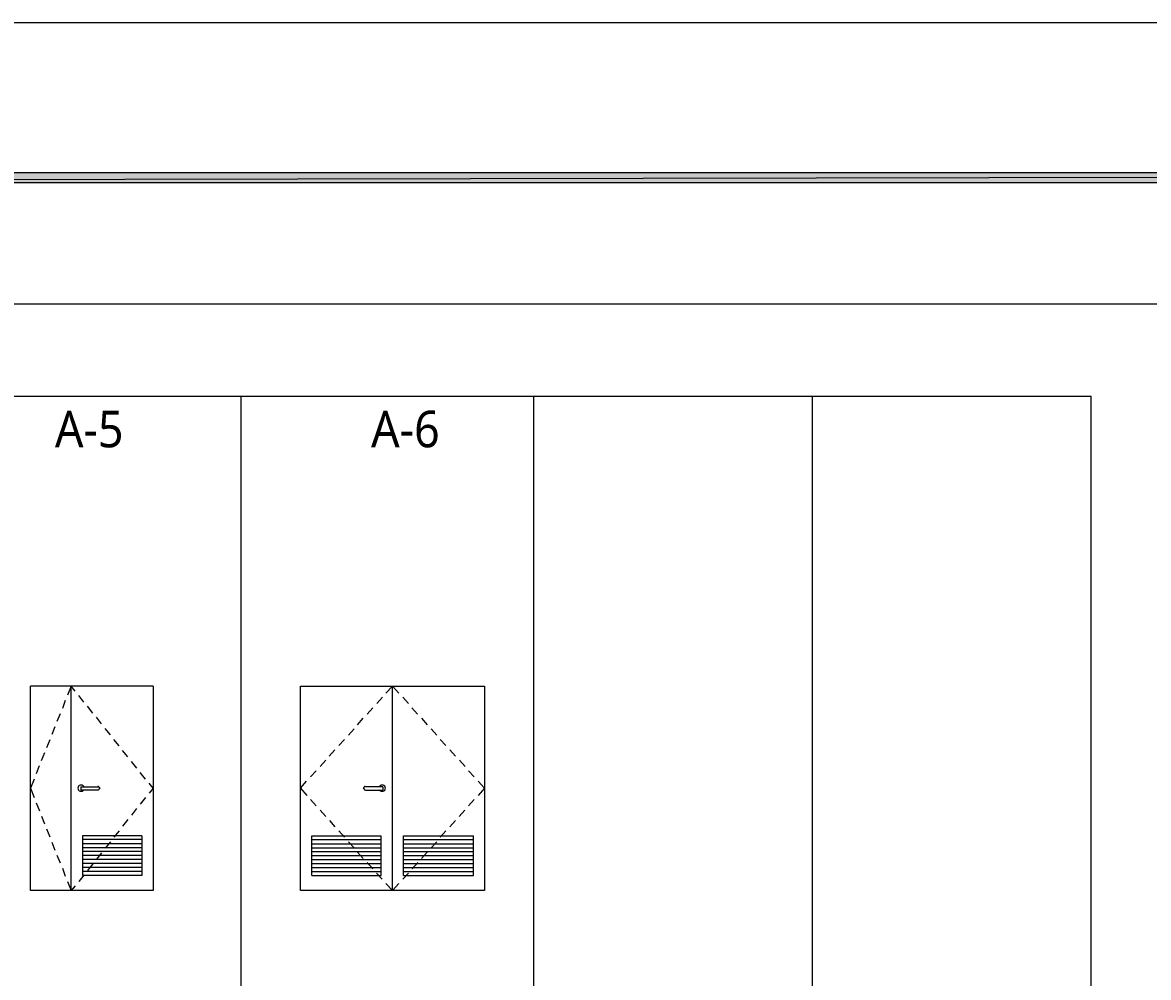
# Model space of a CAD drawing. Header units: millimetres. Extents: x 0 to 420, y 0 to 297.
# Drawn here: x 129.3 to 209.2, y 229.2 to 297 of the extents above; entities that cross this region are included whole.
import ezdxf
from ezdxf.enums import TextEntityAlignment as Align

# ---------------------------------------------------------------- set-up
doc = ezdxf.new("R2010")
doc.units = ezdxf.units.MM
doc.styles.add('kst32b', font='NotoSansJP-Variable.ttf')

msp = doc.modelspace()

# ---------------------------------------------------------------- hatches: boundary and pattern name
h = msp.add_hatch(color=7)
h.paths.add_polyline_path([(394.166, 285.623), (394.166, 286.321), (26.183, 285.623), (394.166, 285.623)])
h.paths.add_polyline_path([(394.166, 286.321), (26.183, 285.623), (26.183, 286.321), (394.166, 286.321)])
for points in [[(134.811, 242.676), (134.789, 242.655), (134.768, 242.633), (134.789, 242.612), (134.811, 242.591), (134.832, 242.612), (134.853, 242.633), (134.832, 242.655), (134.811, 242.676)], [(134.811, 242.676), (134.789, 242.655), (134.768, 242.633), (134.789, 242.612), (134.811, 242.591), (134.832, 242.612), (134.853, 242.633), (134.832, 242.655), (134.811, 242.676)], [(153.564, 242.676), (153.543, 242.655), (153.522, 242.633), (153.543, 242.612), (153.564, 242.591), (153.585, 242.612), (153.607, 242.633), (153.585, 242.655), (153.564, 242.676)], [(153.564, 242.676), (153.543, 242.655), (153.522, 242.633), (153.543, 242.612), (153.564, 242.591), (153.585, 242.612), (153.607, 242.633), (153.585, 242.655), (153.564, 242.676)]]:
    msp.add_hatch(color=7).paths.add_polyline_path(points)

# ---------------------------------------------------------------- linework, layer by layer
at = {"lineweight": 13}
msp.add_lwpolyline([(0.191, 0), (0.191, 296.968), (420.158, 296.968), (420.158, 0)], close=True, dxfattribs=at)
at = {"lineweight": 0}
for points in [[(394.166, 285.623), (394.166, 286.321), (26.183, 285.623)], [(394.166, 286.321), (26.183, 285.623), (26.183, 286.321)], [(134.811, 242.676), (134.789, 242.655), (134.768, 242.633), (134.789, 242.612), (134.811, 242.591), (134.832, 242.612), (134.853, 242.633), (134.832, 242.655)], [(134.811, 242.676), (134.789, 242.655), (134.768, 242.633), (134.789, 242.612), (134.811, 242.591), (134.832, 242.612), (134.853, 242.633), (134.832, 242.655)], [(153.564, 242.676), (153.543, 242.655), (153.522, 242.633), (153.543, 242.612), (153.564, 242.591), (153.585, 242.612), (153.607, 242.633), (153.585, 242.655)], [(153.564, 242.676), (153.543, 242.655), (153.522, 242.633), (153.543, 242.612), (153.564, 242.591), (153.585, 242.612), (153.607, 242.633), (153.585, 242.655)]]:
    msp.add_lwpolyline(points, close=True, dxfattribs=at)
at = {"lineweight": 13}
for points in [[(394.166, 276.987), (26.183, 276.987)], [(26.183, 270.446), (205.169, 270.446)], [(144.844, 166.603), (144.844, 270.446)], [(165.629, 166.603), (165.629, 270.446)], [(185.399, 166.603), (185.399, 270.446)], [(205.169, 160.613), (205.169, 270.446)], [(138.599, 249.872), (129.9, 249.872)], [(138.599, 249.872), (138.599, 235.373), (129.9, 235.373), (129.9, 249.872)], [(132.8, 249.872), (132.525, 249.237)], [(132.8, 235.373), (132.8, 249.872)], [(133.075, 249.534), (132.8, 249.872)], [(149.056, 249.872), (162.116, 249.872), (162.116, 235.373)], [(162.116, 235.373), (149.056, 235.373), (149.056, 249.872)], [(155.13, 249.386), (155.596, 249.872)], [(155.596, 235.373), (155.596, 249.872)], [(155.596, 249.872), (156.041, 249.386)], [(132.376, 248.856), (132.165, 248.306)], [(133.689, 248.751), (133.329, 249.216)], [(154.474, 248.645), (154.877, 249.089)], [(156.316, 249.089), (156.718, 248.645)], [(132.017, 247.925), (131.784, 247.375)], [(134.324, 247.967), (133.943, 248.454)], [(153.797, 247.904), (154.199, 248.348)], [(156.972, 248.348), (157.374, 247.904)], [(131.636, 246.994), (131.424, 246.443)], [(134.938, 247.205), (134.578, 247.671)], [(153.12, 247.142), (153.522, 247.608)], [(157.649, 247.608), (158.052, 247.142)], [(135.572, 246.422), (135.192, 246.888)], [(136.186, 245.639), (135.827, 246.105)], [(151.786, 245.66), (152.188, 246.105)], [(152.463, 246.401), (152.866, 246.846)], [(158.327, 246.846), (158.729, 246.401)], [(158.983, 246.105), (159.385, 245.66)], [(131.276, 246.084), (131.043, 245.512)], [(136.821, 244.856), (136.44, 245.322)], [(151.109, 244.92), (151.511, 245.364)], [(159.66, 245.364), (160.062, 244.92)], [(130.895, 245.152), (130.662, 244.581)], [(137.456, 244.073), (137.075, 244.538)], [(150.453, 244.179), (150.855, 244.623)], [(160.337, 244.623), (160.74, 244.179)], [(130.514, 244.221), (130.302, 243.671)], [(138.07, 243.29), (137.689, 243.755)], [(149.775, 243.438), (150.178, 243.882)], [(160.994, 243.882), (161.396, 243.438)], [(130.154, 243.29), (129.9, 242.633)], [(138.599, 242.633), (138.324, 242.993)], [(149.056, 242.633), (149.5, 243.141)], [(161.671, 243.141), (162.116, 242.633)], [(129.9, 242.633), (130.154, 241.977)], [(133.68, 242.755), (133.633, 242.812), (133.573, 242.849), (133.503, 242.866), (133.43, 242.859), (133.363, 242.828), (133.311, 242.779), (133.277, 242.716), (133.265, 242.644), (133.277, 242.572), (133.311, 242.509), (133.363, 242.46), (133.43, 242.429), (133.503, 242.422), (133.573, 242.439), (133.633, 242.476), (133.68, 242.533)], [(133.477, 242.739), (133.477, 242.506)], [(133.477, 242.739), (134.705, 242.739)], [(134.705, 242.506), (133.477, 242.506)], [(134.81, 242.644), (134.801, 242.689), (134.776, 242.726), (134.739, 242.751), (134.694, 242.761)], [(134.694, 242.528), (134.739, 242.537), (134.776, 242.562), (134.801, 242.599), (134.81, 242.644)], [(138.599, 242.633), (138.324, 242.295)], [(149.056, 242.633), (149.521, 242.125)], [(153.659, 242.761), (153.614, 242.751), (153.577, 242.726), (153.552, 242.689), (153.543, 242.644)], [(153.543, 242.644), (153.552, 242.599), (153.577, 242.562), (153.614, 242.537), (153.659, 242.528)], [(154.898, 242.739), (153.67, 242.739)], [(153.67, 242.506), (154.898, 242.506)], [(154.673, 242.533), (154.72, 242.476), (154.781, 242.439), (154.85, 242.422), (154.923, 242.429), (154.99, 242.46), (155.042, 242.509), (155.076, 242.572), (155.088, 242.644), (155.076, 242.716), (155.042, 242.779), (154.99, 242.828), (154.923, 242.859), (154.85, 242.866), (154.781, 242.849), (154.72, 242.812), (154.673, 242.755)], [(154.898, 242.739), (154.898, 242.506)], [(162.116, 242.633), (161.671, 242.125)], [(130.302, 241.596), (130.535, 241.046)], [(138.07, 241.977), (137.689, 241.512)], [(149.775, 241.829), (150.178, 241.385)], [(161.396, 241.829), (160.994, 241.385)], [(130.683, 240.665), (130.895, 240.115)], [(137.435, 241.194), (137.075, 240.729)], [(150.453, 241.088), (150.855, 240.644)], [(160.719, 241.088), (160.316, 240.644)], [(131.043, 239.755), (131.276, 239.183)], [(136.821, 240.411), (136.44, 239.945)], [(151.13, 240.347), (151.511, 239.903)], [(160.062, 240.347), (159.66, 239.903)], [(137.795, 239.268), (133.583, 239.268), (133.583, 236.453)], [(137.795, 239.268), (137.795, 236.453), (133.583, 236.453)], [(137.795, 238.993), (133.583, 238.993)], [(136.186, 239.628), (135.827, 239.162)], [(149.86, 239.268), (154.792, 239.268)], [(149.86, 236.453), (149.86, 239.268)], [(149.86, 238.993), (154.792, 238.993)], [(151.786, 239.607), (152.188, 239.162)], [(154.792, 236.453), (154.792, 239.268)], [(156.379, 239.268), (161.332, 239.268)], [(156.379, 236.453), (156.379, 239.268)], [(156.379, 238.993), (161.332, 238.993)], [(159.385, 239.607), (158.983, 239.162)], [(161.332, 236.453), (161.332, 239.268)], [(131.424, 238.823), (131.636, 238.252)], [(137.795, 238.696), (133.583, 238.696)], [(137.795, 238.421), (133.583, 238.421)], [(137.795, 238.146), (133.583, 238.146)], [(135.572, 238.845), (135.192, 238.379)], [(149.86, 238.696), (154.792, 238.696)], [(149.86, 238.421), (154.792, 238.421)], [(149.86, 238.146), (154.792, 238.146)], [(152.463, 238.845), (152.866, 238.4)], [(156.379, 238.696), (161.332, 238.696)], [(156.379, 238.421), (161.332, 238.421)], [(156.379, 238.146), (161.332, 238.146)], [(158.729, 238.845), (158.327, 238.4)], [(131.784, 237.892), (132.017, 237.342)], [(137.795, 237.871), (133.583, 237.871)], [(137.795, 237.575), (133.583, 237.575)], [(134.938, 238.062), (134.578, 237.596)], [(149.86, 237.871), (154.792, 237.871)], [(149.86, 237.575), (154.792, 237.575)], [(153.12, 238.104), (153.522, 237.659)], [(153.797, 237.363), (154.199, 236.918)], [(156.379, 237.871), (161.332, 237.871)], [(156.379, 237.575), (161.332, 237.575)], [(157.395, 237.363), (156.993, 236.918)], [(158.052, 238.104), (157.649, 237.659)], [(132.165, 236.961), (132.376, 236.411)], [(137.795, 237.299), (133.583, 237.299)], [(137.795, 237.024), (133.583, 237.024)], [(137.795, 236.728), (133.583, 236.728)], [(134.324, 237.278), (133.943, 236.813)], [(149.86, 237.299), (154.792, 237.299)], [(149.86, 237.024), (154.792, 237.024)], [(149.86, 236.728), (154.792, 236.728)], [(154.453, 236.622), (154.855, 236.178)], [(156.718, 236.622), (156.316, 236.178)], [(156.379, 237.299), (161.332, 237.299)], [(156.379, 237.024), (161.332, 237.024)], [(156.379, 236.728), (161.332, 236.728)], [(132.525, 236.029), (132.8, 235.373)], [(133.71, 236.495), (133.329, 236.029)], [(149.86, 236.453), (154.792, 236.453)], [(155.13, 235.881), (155.596, 235.373)], [(156.041, 235.881), (155.596, 235.373)], [(156.379, 236.453), (161.332, 236.453)], [(133.075, 235.712), (132.8, 235.373)]]:
    msp.add_lwpolyline(points, dxfattribs=at)

# ---------------------------------------------------------------- texts
at = {"style": 'kst32b'}
for s, p, p2 in [('A-5', (131.636, 266.827), (136.508, 266.827)), ('A-6', (154.072, 266.827), (158.945, 266.827))]:
    msp.add_text(s, height=2.5989, dxfattribs=at).set_placement(p, p2, align=Align.FIT)

doc.saveas('drawing.dxf')
